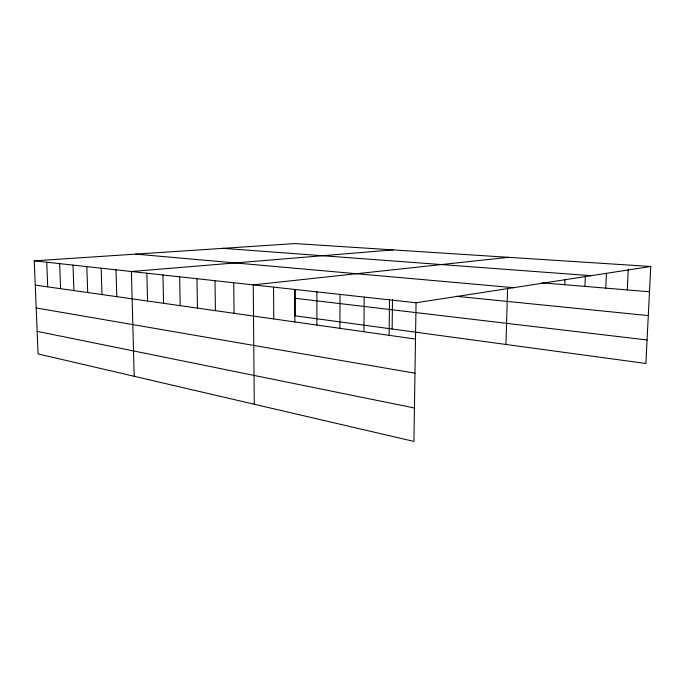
<?xml version="1.0" encoding="UTF-8"?>
<svg xmlns="http://www.w3.org/2000/svg" width="685" height="685" viewBox="0 0 685 685"><rect width="100%" height="100%" fill="white"/><g stroke="black" fill="none" stroke-linecap="round" stroke-linejoin="round"><path stroke-width="1.03" d="M316.881 325.067L316.898 291.878M339.888 328.329L340.025 294.413M363.94 331.745L364.206 297.067M389.123 335.325L389.525 299.85M392.137 329.005L392.488 299.328M650.75 266.474L416.06 302.761L413.92 441.423L38.077 353.914L34.25 260.839L294.927 243.577L650.75 266.474L645.886 363.478L295.107 315.819L295.047 289.712M505.967 344.469L507.602 288.162M564.774 284.729L564.971 279.574M584.947 286.407L585.375 275.927M605.771 288.128L606.422 273.229M627.272 289.909L628.239 269.188M508.493 257.32L253.236 284.883L254.289 404.253M393.079 249.897L131.392 271.508L134.2 376.296M223.13 248.338L591.129 275.695M542.058 282.845L649.483 291.759M135.801 254.118L513.699 287.666M456.364 296.305L648.293 315.597M34.25 260.839L416.06 302.761M295.064 298.275L647.068 339.983M35.243 285.088L415.504 339.066M36.185 307.959L414.973 373.197M37.153 331.36L414.442 407.995M46.743 262.218L47.71 286.852M59.655 263.631L60.588 288.685M73.012 265.095L73.911 290.577M86.841 266.619L87.706 292.529M101.157 268.186L101.988 294.559M116.005 269.822L116.784 296.665M146.89 273.212L147.566 301.032M162.961 274.976L163.587 303.301M179.641 276.808L180.215 305.664M196.972 278.709L197.477 308.113M214.987 280.687L215.424 310.665M233.731 282.742L234.082 313.31M273.572 287.118L273.752 318.945M294.773 289.447L294.858 321.941"/></g></svg>
